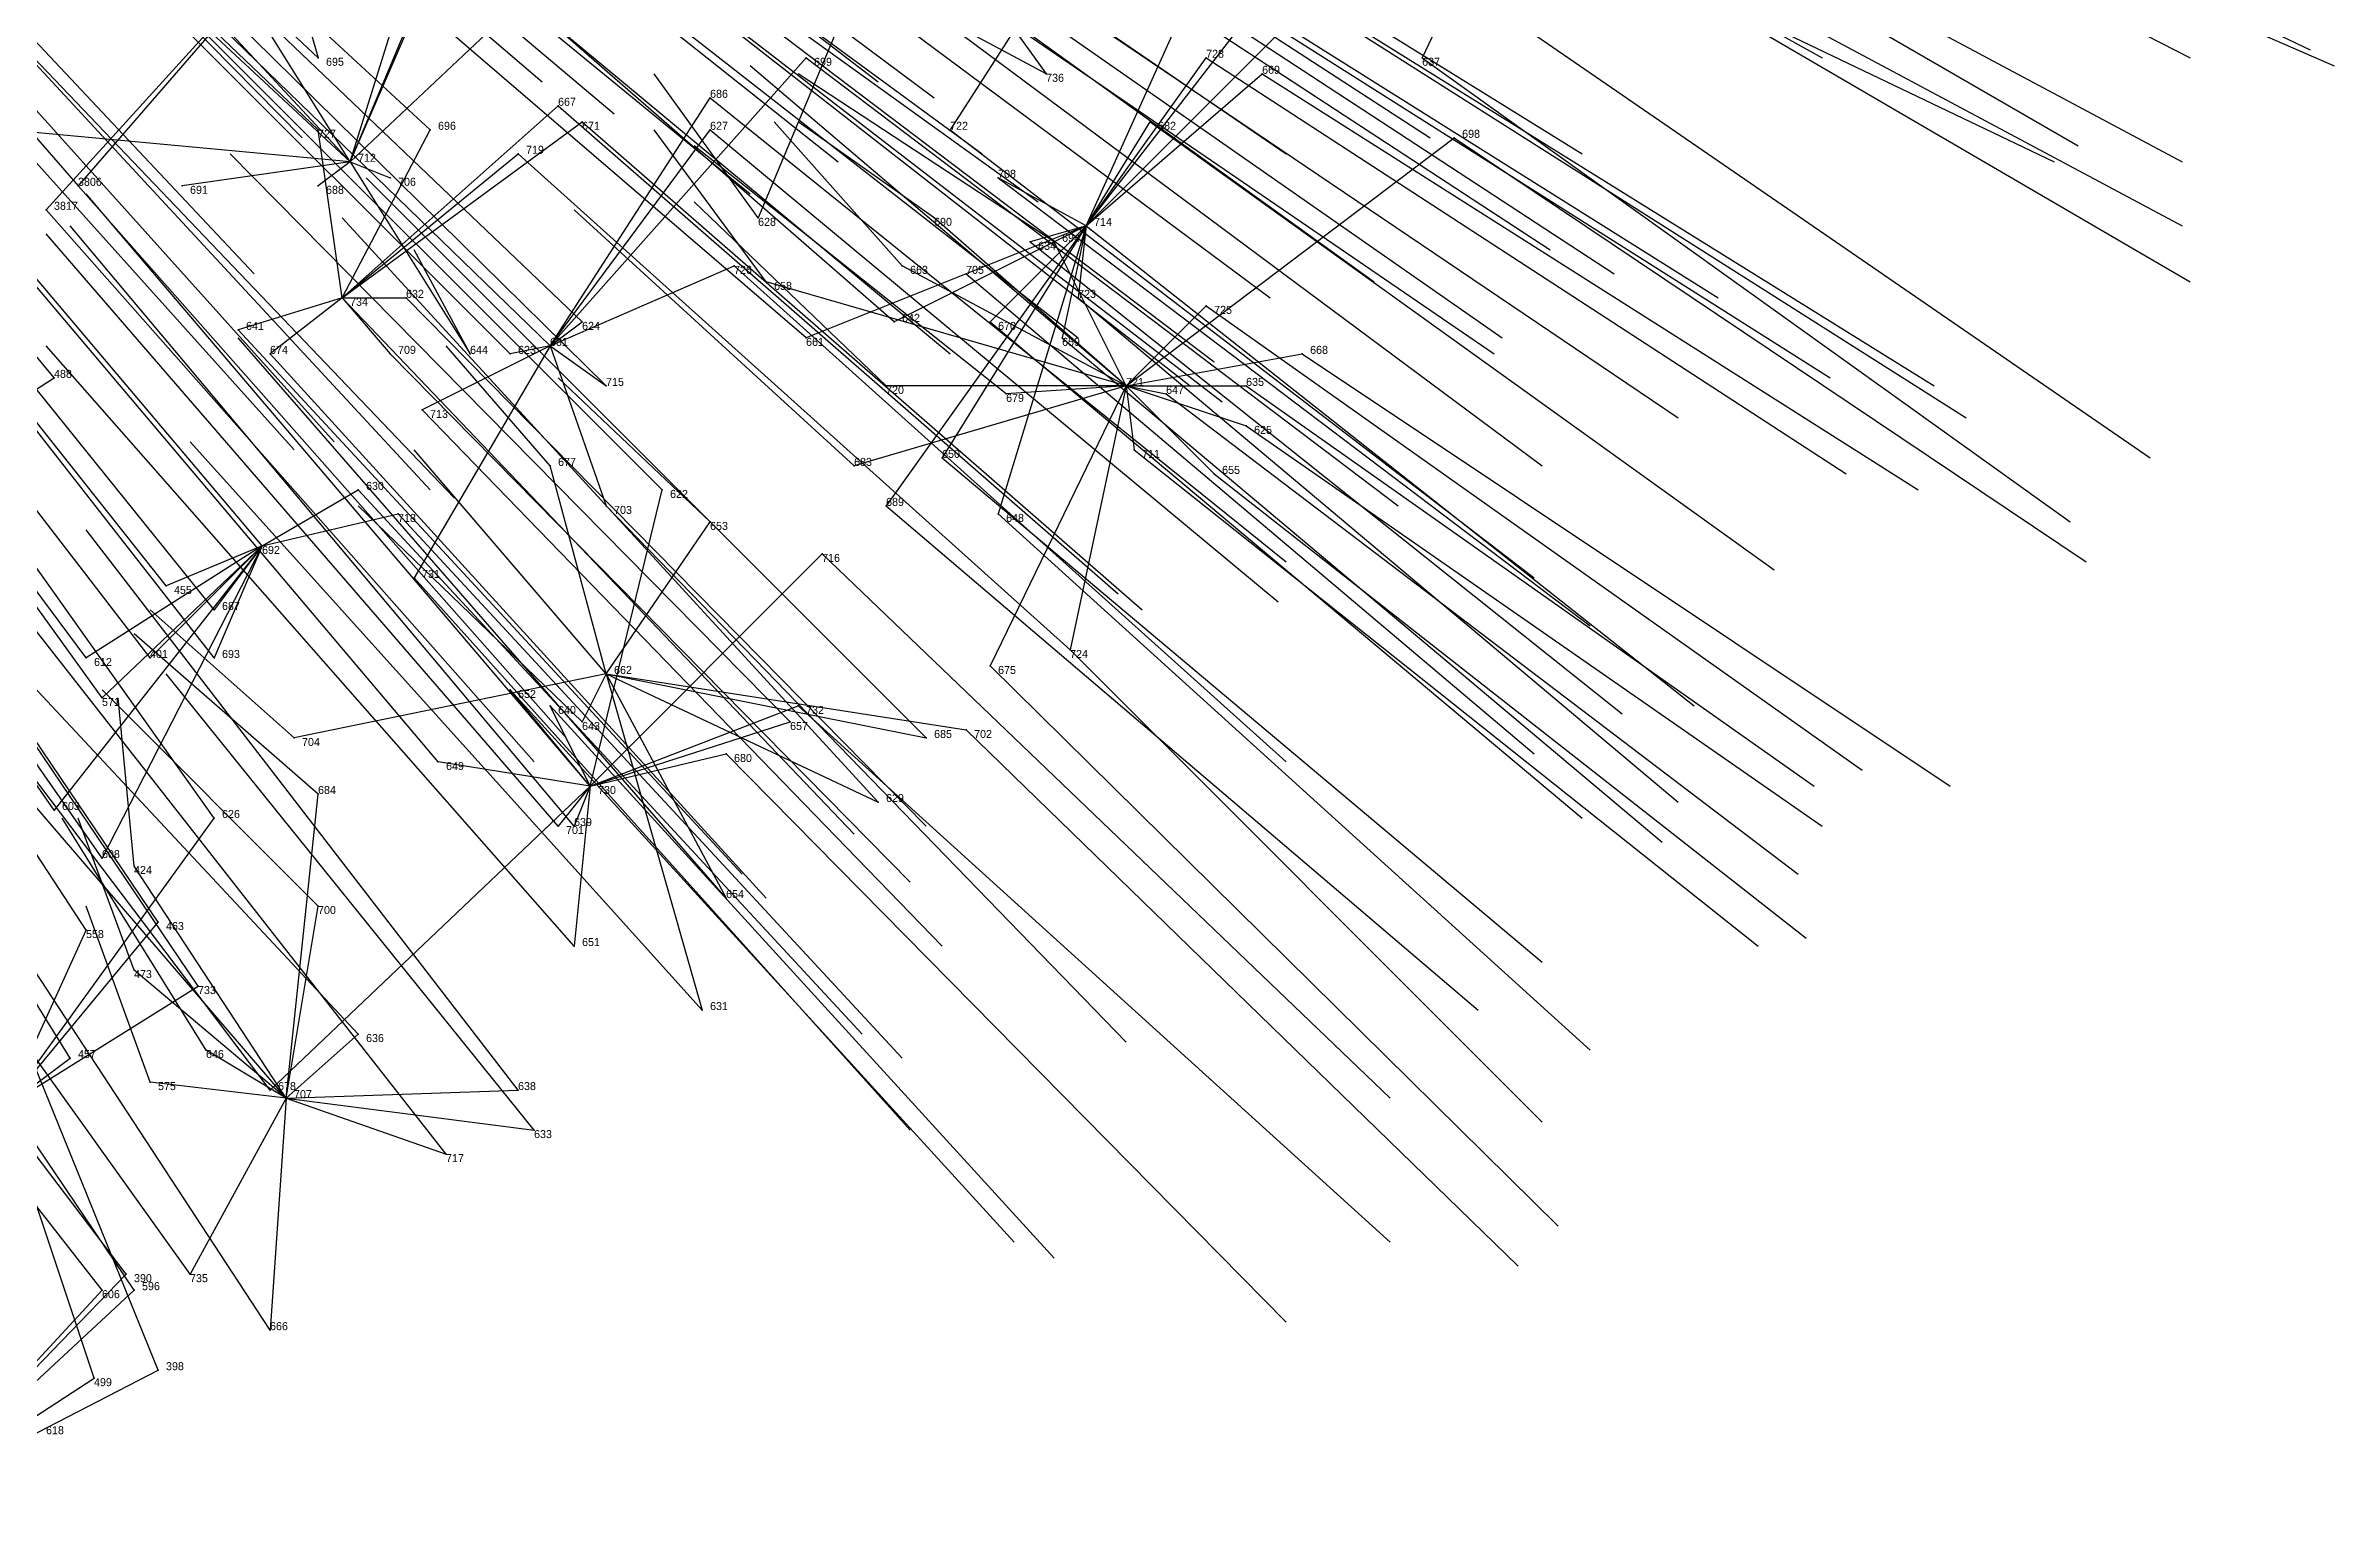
# Model space of a CAD drawing. Extents: x -0.5 to 0.59, y -0.5 to 0.58.
# Drawn here: x 0.241 to 0.527, y -0.441 to -0.2595 of the extents above; entities that cross this region are included whole.
import ezdxf

# ---------------------------------------------------------------- set-up
doc = ezdxf.new("R2010")
doc.units = 0
for name, color, linetype in [('Facilities', 3, 'CONTINUOUS'), ('Facilities_lines', 3, 'CONTINUOUS'), ('Normals', 1, 'CONTINUOUS'), ('Source_points', 5, 'CONTINUOUS'), ('Text', 3, 'CONTINUOUS')]:
    doc.layers.add(name, color=color, linetype=linetype)

msp = doc.modelspace()

# ---------------------------------------------------------------- linework, layer by layer
at = {"layer": 'Facilities', "color": 3}
for p in [(0.279, -0.274, -1.25), (0.371, -0.282, -1.166), (0.278, -0.291, -1.008), (0.304, -0.297, -1.062), (0.376, -0.302, -1.25), (0.268, -0.322, -1.047), (0.311, -0.338, -1.25), (0.309, -0.352, -1.172), (0.271, -0.391, -1.25)]:
    msp.add_point(p, dxfattribs=at)
at = {"layer": 'Facilities_lines', "color": 3}
for p, q in [((0.434, -0.217, -1.213), (0.413, -0.261, -1.221)), ((0.279, -0.274, -1.25), (0.299, -0.228, -1.25)), ((0.348, -0.238, -1.25), (0.33, -0.281, -1.25)), ((0.348, -0.238, -1.25), (0.366, -0.263, -1.25)), ((0.279, -0.274, -1.25), (0.289, -0.242, -1.25)), ((0.279, -0.274, -1.25), (0.292, -0.243, -1.25)), ((0.372, -0.242, -1.109), (0.354, -0.27, -1.112)), ((0.271, -0.247, -0.918), (0.241, -0.28, -0.924)), ((0.271, -0.247, -0.918), (0.245, -0.277, -0.923)), ((0.279, -0.274, -1.25), (0.25, -0.247, -1.25)), ((0.279, -0.274, -1.25), (0.253, -0.246, -1.25)), ((0.271, -0.247, -0.918), (0.275, -0.261, -0.949)), ((0.371, -0.282, -1.166), (0.385, -0.251, -1.15)), ((0.371, -0.282, -1.166), (0.395, -0.251, -1.169)), ((0.371, -0.282, -1.166), (0.399, -0.254, -1.183)), ((0.279, -0.274, -1.25), (0.269, -0.258, -1.25)), ((0.279, -0.274, -1.25), (0.296, -0.258, -1.25)), ((0.304, -0.297, -1.062), (0.336, -0.261, -1.064)), ((0.371, -0.282, -1.166), (0.386, -0.261, -1.163)), ((0.371, -0.282, -1.166), (0.393, -0.263, -1.181)), ((0.304, -0.297, -1.062), (0.324, -0.266, -1.046)), ((0.278, -0.291, -1.008), (0.305, -0.267, -1.012)), ((0.279, -0.274, -1.25), (0.236, -0.27, -1.25)), ((0.278, -0.291, -1.008), (0.275, -0.27, -0.963)), ((0.278, -0.291, -1.008), (0.308, -0.269, -1.022)), ((0.278, -0.291, -1.008), (0.289, -0.27, -0.989)), ((0.304, -0.297, -1.062), (0.324, -0.27, -1.054)), ((0.371, -0.282, -1.166), (0.379, -0.269, -1.163)), ((0.376, -0.302, -1.25), (0.417, -0.271, -1.244)), ((0.279, -0.274, -1.25), (0.258, -0.277, -1.25)), ((0.279, -0.274, -1.25), (0.275, -0.277, -1.25)), ((0.278, -0.291, -1.008), (0.3, -0.273, -1.014)), ((0.279, -0.274, -1.25), (0.294, -0.298, -1.25)), ((0.279, -0.274, -1.25), (0.284, -0.276, -1.25)), ((0.371, -0.282, -1.166), (0.36, -0.276, -1.132)), ((0.371, -0.282, -1.166), (0.336, -0.296, -1.119)), ((0.371, -0.282, -1.166), (0.346, -0.317, -1.172)), ((0.371, -0.282, -1.166), (0.347, -0.294, -1.137)), ((0.376, -0.302, -1.25), (0.352, -0.281, -1.25)), ((0.371, -0.282, -1.166), (0.353, -0.311, -1.175)), ((0.371, -0.282, -1.166), (0.356, -0.288, -1.144)), ((0.371, -0.282, -1.166), (0.359, -0.294, -1.161)), ((0.371, -0.282, -1.166), (0.36, -0.318, -1.201)), ((0.371, -0.282, -1.166), (0.364, -0.284, -1.155)), ((0.371, -0.282, -1.166), (0.368, -0.296, -1.181)), ((0.371, -0.282, -1.166), (0.37, -0.291, -1.176)), ((0.376, -0.302, -1.25), (0.367, -0.284, -1.25)), ((0.304, -0.297, -1.062), (0.327, -0.287, -1.087)), ((0.376, -0.302, -1.25), (0.348, -0.287, -1.25)), ((0.278, -0.291, -1.008), (0.265, -0.295, -0.991)), ((0.278, -0.291, -1.008), (0.269, -0.298, -1.003)), ((0.278, -0.291, -1.008), (0.286, -0.291, -1.02)), ((0.278, -0.291, -1.008), (0.284, -0.298, -1.029)), ((0.376, -0.302, -1.25), (0.331, -0.289, -1.25)), ((0.304, -0.297, -1.062), (0.308, -0.294, -1.065)), ((0.376, -0.302, -1.25), (0.386, -0.292, -1.211)), ((0.304, -0.297, -1.062), (0.287, -0.326, -1.086)), ((0.304, -0.297, -1.062), (0.288, -0.305, -1.05)), ((0.304, -0.297, -1.062), (0.299, -0.298, -1.055)), ((0.304, -0.297, -1.062), (0.311, -0.317, -1.111)), ((0.304, -0.297, -1.062), (0.311, -0.302, -1.083)), ((0.376, -0.302, -1.25), (0.398, -0.298, -1.244)), ((0.217, -0.317, -0.96), (0.242, -0.301, -0.965)), ((0.376, -0.302, -1.25), (0.342, -0.312, -1.25)), ((0.376, -0.302, -1.25), (0.346, -0.302, -1.25)), ((0.376, -0.302, -1.25), (0.359, -0.337, -1.232)), ((0.376, -0.302, -1.25), (0.361, -0.303, -1.25)), ((0.376, -0.302, -1.25), (0.369, -0.335, -1.25)), ((0.376, -0.302, -1.25), (0.391, -0.307, -1.243)), ((0.376, -0.302, -1.25), (0.391, -0.302, -1.25)), ((0.376, -0.302, -1.25), (0.387, -0.313, -1.245)), ((0.376, -0.302, -1.25), (0.381, -0.303, -1.216)), ((0.376, -0.302, -1.25), (0.377, -0.31, -1.221)), ((0.311, -0.338, -1.25), (0.304, -0.312, -1.25)), ((0.268, -0.322, -1.047), (0.28, -0.315, -1.054)), ((0.309, -0.352, -1.172), (0.318, -0.315, -1.12)), ((0.268, -0.322, -1.047), (0.285, -0.318, -1.067)), ((0.311, -0.338, -1.25), (0.324, -0.319, -1.25)), ((0.268, -0.322, -1.047), (0.242, -0.355, -1.075)), ((0.268, -0.322, -1.047), (0.246, -0.336, -1.042)), ((0.268, -0.322, -1.047), (0.248, -0.341, -1.054)), ((0.268, -0.322, -1.047), (0.248, -0.361, -1.095)), ((0.268, -0.322, -1.047), (0.254, -0.336, -1.052)), ((0.268, -0.322, -1.047), (0.256, -0.327, -1.039)), ((0.268, -0.322, -1.047), (0.262, -0.33, -1.053)), ((0.268, -0.322, -1.047), (0.262, -0.336, -1.065)), ((0.309, -0.352, -1.172), (0.338, -0.323, -1.169)), ((0.311, -0.338, -1.25), (0.272, -0.346, -1.25)), ((0.309, -0.352, -1.172), (0.299, -0.34, -1.133)), ((0.311, -0.338, -1.25), (0.308, -0.344, -1.25)), ((0.311, -0.338, -1.25), (0.323, -0.38, -1.246)), ((0.311, -0.338, -1.25), (0.345, -0.354, -1.236)), ((0.311, -0.338, -1.25), (0.326, -0.366, -1.25)), ((0.311, -0.338, -1.25), (0.351, -0.346, -1.232)), ((0.311, -0.338, -1.25), (0.356, -0.345, -1.25)), ((0.309, -0.352, -1.172), (0.304, -0.342, -1.145)), ((0.309, -0.352, -1.172), (0.335, -0.342, -1.197)), ((0.309, -0.352, -1.172), (0.334, -0.344, -1.199)), ((0.309, -0.352, -1.172), (0.326, -0.348, -1.193)), ((0.309, -0.352, -1.172), (0.29, -0.349, -1.135)), ((0.309, -0.352, -1.172), (0.269, -0.39, -1.184)), ((0.271, -0.391, -1.25), (0.275, -0.353, -1.25)), ((0.309, -0.352, -1.172), (0.305, -0.357, -1.175)), ((0.309, -0.352, -1.172), (0.307, -0.357, -1.176)), ((0.309, -0.352, -1.172), (0.307, -0.372, -1.206)), ((0.236, -0.392, -1.142), (0.262, -0.356, -1.105)), ((0.271, -0.391, -1.25), (0.252, -0.362, -1.25)), ((0.271, -0.391, -1.25), (0.275, -0.367, -1.25)), ((0.236, -0.392, -1.142), (0.255, -0.369, -1.122)), ((0.236, -0.392, -1.142), (0.246, -0.37, -1.111)), ((0.236, -0.392, -1.142), (0.26, -0.377, -1.145)), ((0.271, -0.391, -1.25), (0.252, -0.375, -1.25)), ((0.271, -0.391, -1.25), (0.28, -0.383, -1.25)), ((0.236, -0.392, -1.142), (0.244, -0.386, -1.141)), ((0.271, -0.391, -1.25), (0.261, -0.385, -1.25)), ((0.271, -0.391, -1.25), (0.254, -0.389, -1.25)), ((0.271, -0.391, -1.25), (0.259, -0.413, -1.218)), ((0.271, -0.391, -1.25), (0.269, -0.42, -1.25)), ((0.271, -0.391, -1.25), (0.3, -0.39, -1.23)), ((0.271, -0.391, -1.25), (0.302, -0.395, -1.25)), ((0.271, -0.391, -1.25), (0.291, -0.398, -1.233)), ((0.224, -0.441, -1.238), (0.251, -0.413, -1.209)), ((0.224, -0.441, -1.238), (0.252, -0.415, -1.214)), ((0.224, -0.441, -1.238), (0.248, -0.415, -1.21)), ((0.224, -0.441, -1.238), (0.255, -0.425, -1.239)), ((0.224, -0.441, -1.238), (0.247, -0.426, -1.25))]:
    msp.add_line(p, q, dxfattribs=at)
at = {"layer": 'Normals', "color": 1}
for p, q in [((0.275, -0.261, -0.949), (0.208, -0.198, -0.986)), ((0.208, -0.205, -0.73), (0.273, -0.271, -0.693)), ((0.233, -0.204, -0.773), (0.303, -0.264, -0.736)), ((0.184, -0.207, -0.693), (0.245, -0.277, -0.656)), ((0.275, -0.27, -0.963), (0.208, -0.206, -1.001)), ((0.289, -0.27, -0.989), (0.221, -0.207, -1.027)), ((0.241, -0.208, -0.796), (0.312, -0.268, -0.759)), ((0.272, -0.208, -0.855), (0.345, -0.264, -0.817)), ((0.277, -0.21, -0.869), (0.352, -0.266, -0.832)), ((0.267, -0.216, -0.86), (0.34, -0.274, -0.823)), ((0.382, -0.216, -1.097), (0.463, -0.261, -1.06)), ((0.421, -0.216, -1.184), (0.509, -0.261, -1.17)), ((0.434, -0.217, -1.213), (0.524, -0.26, -1.216)), ((0.257, -0.219, -0.844), (0.329, -0.278, -0.807)), ((0.283, -0.218, -0.894), (0.358, -0.273, -0.857)), ((0.204, -0.221, -0.751), (0.267, -0.288, -0.712)), ((0.32, -0.221, -0.971), (0.396, -0.273, -0.934)), ((0.337, -0.221, -1.006), (0.414, -0.271, -0.969)), ((0.29, -0.225, -0.917), (0.365, -0.279, -0.881)), ((0.354, -0.224, -1.047), (0.433, -0.273, -1.011)), ((0.412, -0.224, -1.172), (0.495, -0.272, -1.144)), ((0.442, -0.225, -1.238), (0.527, -0.262, -1.273)), ((0.42, -0.227, -1.192), (0.508, -0.274, -1.188)), ((0.242, -0.301, -0.965), (0.183, -0.23, -1.004)), ((0.308, -0.294, -1.065), (0.241, -0.23, -1.102)), ((0.299, -0.298, -1.055), (0.233, -0.232, -1.092)), ((0.304, -0.297, -1.062), (0.237, -0.232, -1.099)), ((0.347, -0.294, -1.137), (0.277, -0.233, -1.174)), ((0.351, -0.234, -1.056), (0.429, -0.285, -1.019)), ((0.311, -0.302, -1.083), (0.245, -0.237, -1.12)), ((0.336, -0.296, -1.119), (0.265, -0.235, -1.156)), ((0.32, -0.236, -0.993), (0.394, -0.291, -0.956)), ((0.332, -0.235, -1.017), (0.407, -0.289, -0.98)), ((0.359, -0.237, -1.076), (0.437, -0.288, -1.039)), ((0.42, -0.235, -1.203), (0.508, -0.282, -1.203)), ((0.215, -0.24, -0.805), (0.277, -0.309, -0.768)), ((0.283, -0.239, -0.925), (0.354, -0.298, -0.888)), ((0.297, -0.239, -0.952), (0.37, -0.296, -0.915)), ((0.425, -0.24, -1.219), (0.509, -0.289, -1.242)), ((0.21, -0.241, -0.799), (0.272, -0.31, -0.762)), ((0.313, -0.243, -0.991), (0.387, -0.299, -0.954)), ((0.347, -0.243, -1.058), (0.423, -0.296, -1.021)), ((0.372, -0.242, -1.109), (0.45, -0.291, -1.072)), ((0.423, -0.241, -1.25), (0.492, -0.274, -1.315)), ((0.311, -0.245, -0.99), (0.384, -0.302, -0.952)), ((0.226, -0.247, -0.837), (0.289, -0.315, -0.8)), ((0.314, -0.247, -0.999), (0.388, -0.304, -0.962)), ((0.366, -0.263, -1.25), (0.338, -0.248, -1.155)), ((0.346, -0.246, -1.06), (0.422, -0.298, -1.023)), ((0.268, -0.322, -1.047), (0.208, -0.251, -1.084)), ((0.228, -0.249, -0.844), (0.292, -0.316, -0.807)), ((0.318, -0.315, -1.12), (0.253, -0.25, -1.157)), ((0.385, -0.251, -1.15), (0.464, -0.301, -1.113)), ((0.395, -0.251, -1.169), (0.477, -0.302, -1.145)), ((0.368, -0.254, -1.119), (0.445, -0.306, -1.081)), ((0.399, -0.254, -1.183), (0.481, -0.306, -1.16)), ((0.256, -0.327, -1.039), (0.199, -0.255, -1.076)), ((0.354, -0.257, -1.093), (0.428, -0.312, -1.055)), ((0.424, -0.256, -1.238), (0.504, -0.311, -1.26)), ((0.262, -0.33, -1.053), (0.204, -0.258, -1.091)), ((0.246, -0.336, -1.042), (0.191, -0.262, -1.079)), ((0.254, -0.336, -1.052), (0.197, -0.262, -1.09)), ((0.262, -0.336, -1.065), (0.205, -0.263, -1.102)), ((0.33, -0.281, -1.25), (0.317, -0.263, -1.153)), ((0.376, -0.302, -1.25), (0.329, -0.262, -1.171)), ((0.367, -0.284, -1.25), (0.335, -0.263, -1.158)), ((0.336, -0.261, -1.064), (0.41, -0.317, -1.027)), ((0.386, -0.261, -1.163), (0.466, -0.313, -1.135)), ((0.393, -0.263, -1.181), (0.475, -0.315, -1.16)), ((0.413, -0.261, -1.221), (0.494, -0.319, -1.231)), ((0.248, -0.341, -1.054), (0.194, -0.266, -1.092)), ((0.324, -0.266, -1.046), (0.396, -0.324, -1.009)), ((0.305, -0.267, -1.012), (0.375, -0.328, -0.975)), ((0.308, -0.269, -1.022), (0.378, -0.33, -0.985)), ((0.331, -0.289, -1.25), (0.317, -0.27, -1.153)), ((0.324, -0.27, -1.054), (0.395, -0.329, -1.016)), ((0.348, -0.287, -1.25), (0.332, -0.269, -1.153)), ((0.352, -0.281, -1.25), (0.335, -0.269, -1.152)), ((0.354, -0.27, -1.112), (0.427, -0.326, -1.074)), ((0.379, -0.269, -1.163), (0.457, -0.325, -1.133)), ((0.417, -0.271, -1.244), (0.496, -0.324, -1.275)), ((0.334, -0.344, -1.199), (0.264, -0.273, -1.204)), ((0.279, -0.274, -1.25), (0.279, -0.274, -1.15)), ((0.3, -0.273, -1.014), (0.369, -0.335, -0.976)), ((0.361, -0.303, -1.25), (0.322, -0.272, -1.163)), ((0.245, -0.277, -0.923), (0.306, -0.346, -0.885)), ((0.258, -0.277, -1.25), (0.258, -0.277, -1.15)), ((0.275, -0.277, -1.25), (0.275, -0.277, -1.15)), ((0.351, -0.346, -1.232), (0.281, -0.276, -1.219)), ((0.284, -0.276, -1.25), (0.284, -0.276, -1.15)), ((0.36, -0.276, -1.132), (0.434, -0.332, -1.095)), ((0.242, -0.355, -1.075), (0.189, -0.279, -1.111)), ((0.262, -0.356, -1.105), (0.208, -0.28, -1.142)), ((0.29, -0.349, -1.135), (0.23, -0.278, -1.171)), ((0.241, -0.28, -0.924), (0.302, -0.349, -0.886)), ((0.309, -0.352, -1.172), (0.246, -0.278, -1.194)), ((0.342, -0.312, -1.25), (0.307, -0.28, -1.162)), ((0.346, -0.302, -1.25), (0.322, -0.279, -1.156)), ((0.305, -0.357, -1.175), (0.241, -0.283, -1.196)), ((0.307, -0.357, -1.176), (0.244, -0.282, -1.198)), ((0.345, -0.354, -1.236), (0.278, -0.281, -1.22)), ((0.371, -0.282, -1.166), (0.447, -0.342, -1.142)), ((0.248, -0.361, -1.095), (0.195, -0.285, -1.132)), ((0.294, -0.298, -1.25), (0.287, -0.285, -1.151)), ((0.364, -0.284, -1.155), (0.438, -0.343, -1.123)), ((0.327, -0.287, -1.087), (0.396, -0.349, -1.05)), ((0.356, -0.288, -1.144), (0.427, -0.348, -1.107)), ((0.278, -0.291, -1.008), (0.342, -0.358, -0.969)), ((0.286, -0.291, -1.02), (0.351, -0.357, -0.982)), ((0.37, -0.291, -1.176), (0.445, -0.354, -1.158)), ((0.246, -0.37, -1.111), (0.195, -0.292, -1.148)), ((0.255, -0.369, -1.122), (0.203, -0.292, -1.159)), ((0.359, -0.294, -1.161), (0.433, -0.356, -1.134)), ((0.386, -0.292, -1.211), (0.468, -0.35, -1.206)), ((0.307, -0.372, -1.206), (0.241, -0.297, -1.209)), ((0.265, -0.295, -0.991), (0.328, -0.363, -0.954)), ((0.326, -0.366, -1.25), (0.265, -0.296, -1.213)), ((0.304, -0.312, -1.25), (0.291, -0.297, -1.152)), ((0.368, -0.296, -1.181), (0.443, -0.359, -1.162)), ((0.26, -0.377, -1.145), (0.208, -0.3, -1.182)), ((0.269, -0.298, -1.003), (0.331, -0.366, -0.965)), ((0.284, -0.298, -1.029), (0.349, -0.364, -0.991)), ((0.398, -0.298, -1.244), (0.479, -0.352, -1.27)), ((0.324, -0.319, -1.25), (0.305, -0.301, -1.154)), ((0.381, -0.303, -1.216), (0.46, -0.363, -1.217)), ((0.391, -0.302, -1.25), (0.462, -0.352, -1.299)), ((0.288, -0.305, -1.05), (0.353, -0.372, -1.013)), ((0.244, -0.386, -1.141), (0.195, -0.307, -1.178)), ((0.391, -0.307, -1.243), (0.463, -0.357, -1.292)), ((0.323, -0.38, -1.246), (0.259, -0.309, -1.216)), ((0.311, -0.338, -1.25), (0.287, -0.31, -1.157)), ((0.353, -0.311, -1.175), (0.428, -0.374, -1.155)), ((0.377, -0.31, -1.221), (0.455, -0.372, -1.231)), ((0.269, -0.39, -1.184), (0.21, -0.312, -1.205)), ((0.387, -0.313, -1.245), (0.461, -0.371, -1.279)), ((0.28, -0.315, -1.054), (0.343, -0.383, -1.016)), ((0.308, -0.344, -1.25), (0.28, -0.317, -1.158)), ((0.311, -0.317, -1.111), (0.376, -0.384, -1.074)), ((0.346, -0.317, -1.172), (0.42, -0.38, -1.15)), ((0.3, -0.39, -1.23), (0.246, -0.32, -1.182)), ((0.285, -0.318, -1.067), (0.348, -0.386, -1.03)), ((0.36, -0.318, -1.201), (0.434, -0.385, -1.194)), ((0.338, -0.323, -1.169), (0.409, -0.391, -1.149)), ((0.291, -0.398, -1.233), (0.233, -0.324, -1.199)), ((0.287, -0.326, -1.086), (0.349, -0.395, -1.049)), ((0.272, -0.346, -1.25), (0.254, -0.33, -1.153)), ((0.251, -0.413, -1.209), (0.191, -0.334, -1.219)), ((0.252, -0.415, -1.214), (0.196, -0.332, -1.218)), ((0.259, -0.413, -1.218), (0.201, -0.332, -1.226)), ((0.275, -0.353, -1.25), (0.252, -0.333, -1.155)), ((0.248, -0.415, -1.21), (0.187, -0.337, -1.22)), ((0.28, -0.383, -1.25), (0.237, -0.337, -1.173)), ((0.359, -0.337, -1.232), (0.43, -0.407, -1.245)), ((0.369, -0.335, -1.25), (0.428, -0.394, -1.304)), ((0.275, -0.367, -1.25), (0.248, -0.34, -1.158)), ((0.302, -0.395, -1.25), (0.256, -0.338, -1.182)), ((0.299, -0.34, -1.133), (0.362, -0.409, -1.097)), ((0.271, -0.391, -1.25), (0.228, -0.341, -1.175)), ((0.252, -0.362, -1.25), (0.25, -0.341, -1.152)), ((0.304, -0.342, -1.145), (0.367, -0.411, -1.108)), ((0.335, -0.342, -1.197), (0.409, -0.409, -1.188)), ((0.356, -0.345, -1.25), (0.425, -0.412, -1.277)), ((0.326, -0.348, -1.193), (0.396, -0.419, -1.185)), ((0.255, -0.425, -1.239), (0.227, -0.356, -1.172)), ((0.261, -0.385, -1.25), (0.243, -0.356, -1.156)), ((0.252, -0.375, -1.25), (0.245, -0.356, -1.152)), ((0.269, -0.42, -1.25), (0.231, -0.362, -1.178)), ((0.254, -0.389, -1.25), (0.246, -0.367, -1.153)), ((0.247, -0.426, -1.25), (0.23, -0.375, -1.166))]:
    msp.add_line(p, q, dxfattribs=at)
at = {"layer": 'Source_points', "color": 5}
for p in [(0.275, -0.261, -0.949), (0.336, -0.261, -1.064), (0.366, -0.263, -1.25), (0.386, -0.261, -1.163), (0.393, -0.263, -1.181), (0.413, -0.261, -1.221), (0.324, -0.266, -1.046), (0.305, -0.267, -1.012), (0.275, -0.27, -0.963), (0.289, -0.27, -0.989), (0.308, -0.269, -1.022), (0.324, -0.27, -1.054), (0.354, -0.27, -1.112), (0.379, -0.269, -1.163), (0.417, -0.271, -1.244), (0.3, -0.273, -1.014), (0.245, -0.277, -0.923), (0.258, -0.277, -1.25), (0.275, -0.277, -1.25), (0.284, -0.276, -1.25), (0.36, -0.276, -1.132), (0.241, -0.28, -0.924), (0.33, -0.281, -1.25), (0.352, -0.281, -1.25), (0.364, -0.284, -1.155), (0.367, -0.284, -1.25), (0.327, -0.287, -1.087), (0.348, -0.287, -1.25), (0.356, -0.288, -1.144), (0.286, -0.291, -1.02), (0.331, -0.289, -1.25), (0.37, -0.291, -1.176), (0.308, -0.294, -1.065), (0.347, -0.294, -1.137), (0.359, -0.294, -1.161), (0.386, -0.292, -1.211), (0.265, -0.295, -0.991), (0.336, -0.296, -1.119), (0.368, -0.296, -1.181), (0.269, -0.298, -1.003), (0.284, -0.298, -1.029), (0.294, -0.298, -1.25), (0.299, -0.298, -1.055), (0.398, -0.298, -1.244), (0.242, -0.301, -0.965), (0.311, -0.302, -1.083), (0.346, -0.302, -1.25), (0.361, -0.303, -1.25), (0.381, -0.303, -1.216), (0.391, -0.302, -1.25), (0.288, -0.305, -1.05), (0.391, -0.307, -1.243), (0.353, -0.311, -1.175), (0.377, -0.31, -1.221), (0.304, -0.312, -1.25), (0.342, -0.312, -1.25), (0.387, -0.313, -1.245), (0.28, -0.315, -1.054), (0.311, -0.317, -1.111), (0.318, -0.315, -1.12), (0.346, -0.317, -1.172), (0.285, -0.318, -1.067), (0.324, -0.319, -1.25), (0.36, -0.318, -1.201), (0.338, -0.323, -1.169), (0.287, -0.326, -1.086), (0.256, -0.327, -1.039), (0.262, -0.33, -1.053), (0.246, -0.336, -1.042), (0.254, -0.336, -1.052), (0.262, -0.336, -1.065), (0.359, -0.337, -1.232), (0.369, -0.335, -1.25), (0.299, -0.34, -1.133), (0.248, -0.341, -1.054), (0.304, -0.342, -1.145), (0.335, -0.342, -1.197), (0.272, -0.346, -1.25), (0.308, -0.344, -1.25), (0.334, -0.344, -1.199), (0.351, -0.346, -1.232), (0.356, -0.345, -1.25), (0.326, -0.348, -1.193), (0.29, -0.349, -1.135), (0.275, -0.353, -1.25), (0.345, -0.354, -1.236), (0.242, -0.355, -1.075), (0.262, -0.356, -1.105), (0.305, -0.357, -1.175), (0.307, -0.357, -1.176), (0.248, -0.361, -1.095), (0.252, -0.362, -1.25), (0.326, -0.366, -1.25), (0.275, -0.367, -1.25), (0.246, -0.37, -1.111), (0.255, -0.369, -1.122), (0.307, -0.372, -1.206), (0.252, -0.375, -1.25), (0.26, -0.377, -1.145), (0.323, -0.38, -1.246), (0.28, -0.383, -1.25), (0.244, -0.386, -1.141), (0.261, -0.385, -1.25), (0.254, -0.389, -1.25), (0.269, -0.39, -1.184), (0.3, -0.39, -1.23), (0.302, -0.395, -1.25), (0.291, -0.398, -1.233), (0.251, -0.413, -1.209), (0.259, -0.413, -1.218), (0.248, -0.415, -1.21), (0.252, -0.415, -1.214), (0.269, -0.42, -1.25), (0.247, -0.426, -1.25), (0.255, -0.425, -1.239)]:
    msp.add_point(p, dxfattribs=at)

# ---------------------------------------------------------------- texts
at = {"layer": 'Text', "color": 3}
for s, p in [('728', (0.386, -0.261, -1.163)), ('695', (0.276, -0.262, -0.949)), ('699', (0.337, -0.262, -1.064)), ('736', (0.366, -0.264, -1.25)), ('669', (0.393, -0.263, -1.181)), ('637', (0.413, -0.262, -1.221)), ('667', (0.305, -0.267, -1.012)), ('686', (0.324, -0.266, -1.046)), ('727', (0.275, -0.271, -0.963)), ('696', (0.29, -0.27, -0.989)), ('671', (0.308, -0.27, -1.022)), ('627', (0.324, -0.27, -1.054)), ('722', (0.354, -0.27, -1.112)), ('682', (0.38, -0.27, -1.163)), ('698', (0.418, -0.271, -1.244)), ('712', (0.28, -0.274, -1.25)), ('719', (0.301, -0.273, -1.014)), ('3806', (0.245, -0.277, -0.923)), ('691', (0.259, -0.278, -1.25)), ('688', (0.276, -0.278, -1.25)), ('706', (0.285, -0.277, -1.25)), ('708', (0.36, -0.276, -1.132)), ('3817', (0.242, -0.28, -0.924)), ('628', (0.33, -0.282, -1.25)), ('690', (0.352, -0.282, -1.25)), ('694', (0.368, -0.284, -1.25)), ('714', (0.372, -0.282, -1.166)), ('634', (0.365, -0.285, -1.155)), ('726', (0.327, -0.288, -1.087)), ('663', (0.349, -0.288, -1.25)), ('705', (0.356, -0.288, -1.144)), ('734', (0.279, -0.292, -1.008)), ('632', (0.286, -0.291, -1.02)), ('658', (0.332, -0.29, -1.25)), ('723', (0.37, -0.291, -1.176)), ('641', (0.266, -0.295, -0.991)), ('624', (0.308, -0.295, -1.065)), ('642', (0.348, -0.294, -1.137)), ('670', (0.36, -0.295, -1.161)), ('725', (0.387, -0.293, -1.211)), ('674', (0.269, -0.298, -1.003)), ('709', (0.285, -0.298, -1.029)), ('644', (0.294, -0.298, -1.25)), ('623', (0.3, -0.298, -1.055)), ('681', (0.304, -0.297, -1.062)), ('661', (0.336, -0.297, -1.119)), ('659', (0.368, -0.297, -1.181)), ('668', (0.399, -0.298, -1.244)), ('488', (0.242, -0.301, -0.965)), ('715', (0.311, -0.302, -1.083)), ('720', (0.346, -0.303, -1.25)), ('679', (0.361, -0.304, -1.25)), ('721', (0.376, -0.302, -1.25)), ('647', (0.381, -0.303, -1.216)), ('635', (0.391, -0.302, -1.25)), ('713', (0.289, -0.306, -1.05)), ('625', (0.392, -0.308, -1.243)), ('677', (0.305, -0.312, -1.25)), ('683', (0.342, -0.312, -1.25)), ('650', (0.353, -0.311, -1.175)), ('711', (0.378, -0.311, -1.221)), ('630', (0.281, -0.315, -1.054)), ('655', (0.388, -0.313, -1.245)), ('703', (0.312, -0.318, -1.111)), ('622', (0.319, -0.316, -1.12)), ('689', (0.346, -0.317, -1.172)), ('718', (0.285, -0.319, -1.067)), ('653', (0.324, -0.32, -1.25)), ('648', (0.361, -0.319, -1.201)), ('692', (0.268, -0.323, -1.047)), ('716', (0.338, -0.324, -1.169)), ('731', (0.288, -0.326, -1.086)), ('455', (0.257, -0.328, -1.039)), ('687', (0.263, -0.33, -1.053)), ('612', (0.247, -0.337, -1.042)), ('401', (0.254, -0.336, -1.052)), ('693', (0.263, -0.336, -1.065)), ('662', (0.312, -0.338, -1.25)), ('675', (0.36, -0.338, -1.232)), ('724', (0.369, -0.336, -1.25)), ('652', (0.3, -0.341, -1.133)), ('571', (0.248, -0.342, -1.054)), ('640', (0.305, -0.343, -1.145)), ('732', (0.336, -0.343, -1.197)), ('704', (0.273, -0.347, -1.25)), ('643', (0.308, -0.345, -1.25)), ('657', (0.334, -0.345, -1.199)), ('685', (0.352, -0.346, -1.232)), ('702', (0.357, -0.346, -1.25)), ('680', (0.327, -0.349, -1.193)), ('649', (0.291, -0.35, -1.135)), ('603', (0.243, -0.355, -1.075)), ('684', (0.275, -0.353, -1.25)), ('730', (0.31, -0.353, -1.172)), ('629', (0.346, -0.354, -1.236)), ('626', (0.263, -0.356, -1.105)), ('701', (0.306, -0.358, -1.175)), ('639', (0.307, -0.357, -1.176)), ('608', (0.248, -0.361, -1.095)), ('424', (0.252, -0.363, -1.25)), ('654', (0.326, -0.366, -1.25)), ('700', (0.275, -0.368, -1.25)), ('558', (0.246, -0.371, -1.111)), ('463', (0.256, -0.37, -1.122)), ('651', (0.308, -0.372, -1.206)), ('473', (0.252, -0.376, -1.25)), ('733', (0.26, -0.378, -1.145)), ('631', (0.324, -0.38, -1.246)), ('636', (0.281, -0.384, -1.25)), ('457', (0.245, -0.386, -1.141)), ('646', (0.261, -0.386, -1.25)), ('575', (0.255, -0.39, -1.25)), ('678', (0.27, -0.39, -1.184)), ('638', (0.3, -0.39, -1.23)), ('707', (0.272, -0.391, -1.25)), ('633', (0.302, -0.396, -1.25)), ('717', (0.291, -0.399, -1.233)), ('390', (0.252, -0.414, -1.209)), ('596', (0.253, -0.415, -1.214)), ('735', (0.259, -0.414, -1.218)), ('606', (0.248, -0.416, -1.21)), ('666', (0.269, -0.42, -1.25)), ('499', (0.247, -0.427, -1.25)), ('398', (0.256, -0.425, -1.239)), ('618', (0.241, -0.433, -1.236))]:
    msp.add_text(s, height=0.001, dxfattribs=at).set_placement(p)

doc.saveas('drawing.dxf')
